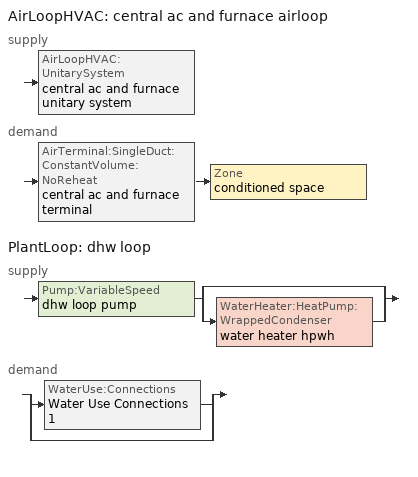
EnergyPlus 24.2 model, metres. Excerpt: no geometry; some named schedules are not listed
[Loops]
AirLoopHVAC 'central ac and furnace airloop'
 supply: AirLoopHVAC:UnitarySystem 'central ac and furnace unitary system'
 demand: AirTerminal:SingleDuct:ConstantVolume:NoReheat 'central ac and furnace terminal' > Zone 'conditioned space'
PlantLoop 'dhw loop'
 supply: Pump:VariableSpeed 'dhw loop pump' > split
  | bypass
  | WaterHeater:HeatPump:WrappedCondenser 'water heater hpwh'
 demand: split
  | WaterUse:Connections 'Water Use Connections 1'
  | bypass
[ZoneControl:Thermostat]
conditioned space Thermostat: Zone or ZoneList=conditioned space; Control Type Schedule=conditioned space Thermostat Schedule; Control 1=conditioned space temperature setpoint; Temperature Difference Between Cutout And Setpoint {deltaC}=0
[ThermostatSetpoint:DualSetpoint]
conditioned space temperature setpoint: Heating Setpoint Temperature Schedule=heating setpoint; Cooling Setpoint Temperature Schedule=cooling setpoint
[AirTerminal:SingleDuct:ConstantVolume:NoReheat]
central ac and furnace terminal: Availability Schedule=Always On Discrete; Maximum Air Flow Rate {m3/s}=0.649872
[Zone equipment]
conditioned space: central ac and furnace terminal
[AirLoopHVAC]
central ac and furnace airloop: Design Supply Air Flow Rate {m3/s}=0.649872; Design Return Air Flow Fraction of Supply Air Flow=1
[Sizing:System]
central ac and furnace airloop: Type of Load to Size On=Sensible; Design Outdoor Air Flow Rate {m3/s}=Autosize; Central Heating Maximum System Air Flow Ratio=0.3; Preheat Design Temperature {C}=7; Preheat Design Humidity Ratio {kgWater/kgDryAir}=0.008; Precool Design Temperature {C}=12.8; Precool Design Humidity Ratio {kgWater/kgDryAir}=0.008; Central Cooling Design Supply Air Temperature {C}=12.8; Central Heating Design Supply Air Temperature {C}=16.7; Type of Zone Sum to Use=NonCoincident; 100% Outdoor Air in Cooling=Yes; 100% Outdoor Air in Heating=Yes; Central Cooling Design Supply Air Humidity Ratio {kgWater/kgDryAir}=0.0085; Central Heating Design Supply Air Humidity Ratio {kgWater/kgDryAir}=0.008; Cooling Supply Air Flow Rate Method=DesignDay; Cooling Supply Air Flow Rate {m3/s}=0; Cooling Supply Air Flow Rate Per Floor Area {m3/s-m2}=0.00996765; Cooling Fraction of Autosized Cooling Supply Air Flow Rate=1; Cooling Supply Air Flow Rate Per Unit Cooling Capacity {m3/s-W}=3.94755e-05; Heating Supply Air Flow Rate Method=DesignDay; Heating Supply Air Flow Rate {m3/s}=0; Heating Supply Air Flow Rate Per Floor Area {m3/s-m2}=0.00996765; Heating Fraction of Autosized Heating Supply Air Flow Rate=1; Heating Fraction of Autosized Cooling Supply Air Flow Rate=1; Heating Supply Air Flow Rate Per Unit Heating Capacity {m3/s-W}=3.15882e-05; System Outdoor Air Method=ZoneSum; Zone Maximum Outdoor Air Fraction=1; Cooling Design Capacity Method=CoolingDesignCapacity; Cooling Design Capacity {W}=Autosize; Cooling Design Capacity Per Floor Area {W/m2}=234.7; Fraction of Autosized Cooling Design Capacity=1; Heating Design Capacity Method=HeatingDesignCapacity; Heating Design Capacity {W}=Autosize; Heating Design Capacity Per Floor Area {W/m2}=157; Fraction of Autosized Heating Design Capacity=1; Central Cooling Capacity Control Method=OnOff; Occupant Diversity=Autosize
[AvailabilityManager:Scheduled]
central ac and furnace airloop Availability Manager: Schedule=Always On Discrete
[AirLoopHVAC:UnitarySystem]
central ac and furnace unitary system: Control Type=Load; Controlling Zone or Thermostat Location=conditioned space; Dehumidification Control Type=None; Availability Schedule=Always On Discrete; Supply Fan=central ac and furnace supply fan; Fan Placement=BlowThrough; Supply Air Fan Operating Mode Schedule=central ac and furnace auto fan schedule; Heating Coil=central ac and furnace htg coil; DX Heating Coil Sizing Ratio=1; Cooling Coil=central ac and furnace clg coil; Use DOAS DX Cooling Coil=No; Minimum Supply Air Temperature {C}=2; Latent Load Control=SensibleOnlyLoadControl; Cooling Supply Air Flow Rate Method=SupplyAirFlowRate; Cooling Supply Air Flow Rate {m3/s}=0.649872; Heating Supply Air Flow Rate Method=SupplyAirFlowRate; Heating Supply Air Flow Rate {m3/s}=0.588047; No Load Supply Air Flow Rate Method=SupplyAirFlowRate; No Load Supply Air Flow Rate {m3/s}=0; No Load Supply Air Flow Rate Control Set To Low Speed=Yes; Maximum Supply Air Temperature {C}=48.8889; Maximum Outdoor Dry-Bulb Temperature for Supplemental Heater Operation {C}=21; Ancillary On-Cycle Electric Power {W}=0; Ancillary Off-Cycle Electric Power {W}=0
[Fan:SystemModel] Availability Schedule=Always On Discrete; Speed Control Method=Discrete; Electric Power Minimum Flow Rate Fraction=0.2; Design Pressure Rise {Pa}=500; Motor Efficiency=1; Motor In Air Stream Fraction=1; Design Electric Power Consumption {W}=Autosize; Design Power Sizing Method=PowerPerFlow; Electric Power Per Unit Flow Rate Per Unit Pressure {W/((m3/s)-Pa)}=1.66667; Fan Total Efficiency=0.7; Motor Loss Radiative Fraction=0
Name | Design Maximum Air Flow Rate {m3/s} | Electric Power Per Unit Flow Rate {W/(m3/s)} | Number of Speeds | Speed Flow Fraction 1 | Speed Electric Power Fraction 1 | Speed Flow Fraction 2 | Speed Electric Power Fraction 2
central ac and furnace supply fan | 0.649872 | 1059.44 | 2 | 0.90487 | 0.74089 | 1 | 1
water heater fan | 0.0854225 | 97.8923 | 1
[Coil:Heating:Fuel]
central ac and furnace htg coil: Availability Schedule=Always On Discrete; Fuel Type=NaturalGas; Burner Efficiency=0.8; Nominal Capacity {W}=20012.4; On Cycle Parasitic Electric Load {W}=0; Off Cycle Parasitic Fuel Load {W}=0
[Coil:Cooling:DX:SingleSpeed]
central ac and furnace clg coil: Availability Schedule=Always On Discrete; Gross Rated Total Cooling Capacity {W}=12449.9; Gross Rated Sensible Heat Ratio=0.730032; Gross Rated Cooling COP {W/W}=3.7702; Rated Air Flow Rate {m3/s}=0.64065; Rated Evaporator Fan Power Per Volume Flow Rate 2017 {W/(m3/s)}=773.3; Rated Evaporator Fan Power Per Volume Flow Rate 2023 {W/(m3/s)}=934.4; Total Cooling Capacity Function of Temperature Curve=Cool-CAP-fT1; Total Cooling Capacity Function of Flow Fraction Curve=Cool-CAP-fFF1; Energy Input Ratio Function of Temperature Curve=Cool-EIR-fT1; Energy Input Ratio Function of Flow Fraction Curve=Cool-EIR-fFF1; Part Load Fraction Correlation Curve=Cool-PLF-fPLR1; Minimum Outdoor Dry-Bulb Temperature for Compressor Operation {C}=-25; Nominal Time for Condensate Removal to Begin {s}=1000; Ratio of Initial Moisture Evaporation Rate and Steady State Latent Capacity=1.5; Maximum Cycling Rate {cycles/hr}=3; Latent Capacity Time Constant {s}=45; Condenser Type=AirCooled; Evaporative Condenser Effectiveness=0.9; Evaporative Condenser Air Flow Rate {m3/s}=Autosize; Evaporative Condenser Pump Rated Power Consumption {W}=Autosize; Crankcase Heater Capacity {W}=50; Maximum Outdoor Dry-Bulb Temperature for Crankcase Heater Operation {C}=10; Basin Heater Capacity {W/K}=0; Basin Heater Setpoint Temperature {C}=2
[PlantLoop]
dhw loop: Fluid Type=Water; Plant Equipment Operation Scheme=dhw loop Operation Schemes; Maximum Loop Temperature {C}=100; Minimum Loop Temperature {C}=0; Maximum Loop Flow Rate {m3/s}=0.01; Minimum Loop Flow Rate {m3/s}=0; Plant Loop Volume {m3}=0.003; Load Distribution Scheme=Optimal; Plant Loop Demand Calculation Scheme=SingleSetpoint; Common Pipe Simulation=None
[Sizing:Plant]
dhw loop: Loop Type=Heating; Design Loop Exit Temperature {C}=51.6667; Loop Design Temperature Difference {deltaC}=5.55556; Sizing Option=NonCoincident; Zone Timesteps in Averaging Window=1; Coincident Sizing Factor Mode=None
[Pump:VariableSpeed]
dhw loop pump: Design Maximum Flow Rate {m3/s}=0.01; Design Pump Head {Pa}=1; Design Power Consumption {W}=0; Motor Efficiency=0.85; Fraction of Motor Inefficiencies to Fluid Stream=0; Coefficient 1 of the Part Load Performance Curve=0; Coefficient 2 of the Part Load Performance Curve=1; Coefficient 3 of the Part Load Performance Curve=0; Coefficient 4 of the Part Load Performance Curve=0; Design Minimum Flow Rate {m3/s}=0; Pump Control Type=Intermittent; Skin Loss Radiative Fraction=0.5; Design Power Sizing Method=PowerPerFlowPerPressure; Design Electric Power per Unit Flow Rate {W/(m3/s)}=348701.1; Design Shaft Power per Unit Flow Rate per Unit Head {W/((m3/s)-Pa)}=1.28205; Design Minimum Flow Rate Fraction=0
[WaterHeater:Stratified]
water heater tank: Tank Volume {m3}=0.27255; Tank Height {m}=1.5975; Tank Shape=VerticalCylinder; Maximum Temperature Limit {C}=90; Heater Priority Control=MasterSlave; Heater 1 Setpoint Temperature Schedule=water heater TopElementSetpoint; Heater 1 Deadband Temperature Difference {deltaC}=18.5; Heater 1 Capacity {W}=4500.11; Heater 1 Height {m}=1.26469; Heater 2 Setpoint Temperature Schedule=water heater BottomElementSetpoint; Heater 2 Deadband Temperature Difference {deltaC}=3.89; Heater 2 Capacity {W}=4500.11; Heater 2 Height {m}=0.332813; Heater Fuel Type=Electricity; Heater Thermal Efficiency=1; Off Cycle Parasitic Fuel Consumption Rate {W}=3; Off Cycle Parasitic Fuel Type=Electricity; Off Cycle Parasitic Heat Fraction to Tank=0; Off Cycle Parasitic Height {m}=0; On Cycle Parasitic Fuel Consumption Rate {W}=3; On Cycle Parasitic Fuel Type=Electricity; On Cycle Parasitic Heat Fraction to Tank=0; On Cycle Parasitic Height {m}=0; Ambient Temperature Indicator=Schedule; Ambient Temperature Schedule=water heater Tamb act; Uniform Skin Loss Coefficient per Unit Area to Ambient Temperature {W/m2-K}=0.92499; Skin Loss Fraction to Zone=1; Off Cycle Flue Loss Coefficient to Ambient Temperature {W/K}=0; Off Cycle Flue Loss Fraction to Zone=1; Use Side Effectiveness=1; Use Side Inlet Height {m}=0; Use Side Outlet Height {m}=Autocalculate; Source Side Effectiveness=1; Source Side Inlet Height {m}=0; Source Side Outlet Height {m}=0; Inlet Mode=Fixed; Use Side Design Flow Rate {m3/s}=0.00453494; Source Side Design Flow Rate {m3/s}=0; Indirect Water Heating Recovery Time {hr}=1.5; Number of Nodes=6; Additional Destratification Conductivity {W/m-K}=0; Node 1 Additional Loss Coefficient {W/K}=0; Node 2 Additional Loss Coefficient {W/K}=0; Node 3 Additional Loss Coefficient {W/K}=0; Node 4 Additional Loss Coefficient {W/K}=0; Node 5 Additional Loss Coefficient {W/K}=0; Node 6 Additional Loss Coefficient {W/K}=0
[WaterHeater:Sizing]
water heater tank: Design Mode=PeakDraw; Time Storage Can Meet Peak Draw {hr}=0.538503; Time for Tank Recovery {hr}=0; Nominal Tank Volume for Autosizing Plant Connections {m3}=1
[WaterHeater:HeatPump:WrappedCondenser]
water heater hpwh: Compressor Setpoint Temperature Schedule=water heater setpoint; Dead Band Temperature Difference {deltaC}=3.89; Condenser Bottom Location {m}=0.0665625; Condenser Top Location {m}=0.865313; Evaporator Air Flow Rate {m3/s}=0.0854225; Inlet Air Configuration=Schedule; Inlet Air Temperature Schedule=water heater Tamb act; Inlet Air Humidity Schedule=water heater RHamb act; Tank=water heater tank; DX Coil=water heater coil; Minimum Inlet Air Temperature for Compressor Operation {C}=5.55556; Maximum Inlet Air Temperature for Compressor Operation {C}=48.8889; Compressor Location=Schedule; Compressor Ambient Temperature Schedule=water heater Tamb act; Fan=water heater fan; Fan Placement=DrawThrough; On Cycle Parasitic Electric Load {W}=0; Off Cycle Parasitic Electric Load {W}=0; Parasitic Heat Rejection Location=Outdoors; Inlet Air Mixer Schedule=Always On Discrete; Tank Element Control Logic=MutuallyExclusive; Control Sensor 1 Height In Stratified Tank {m}=1.26469; Control Sensor 1 Weight=0.75; Control Sensor 2 Height In Stratified Tank {m}=0.465938
[Coil:WaterHeating:AirToWaterHeatPump:Wrapped]
water heater coil: Rated Heating Capacity {W}=2149.38; Rated COP {W/W}=4.299056; Rated Sensible Heat Ratio=0.88; Rated Evaporator Inlet Air Dry-Bulb Temperature {C}=19.7222; Rated Evaporator Inlet Air Wet-Bulb Temperature {C}=13.561; Rated Condenser Water Temperature {C}=48.89; Rated Evaporator Air Flow Rate {m3/s}=0.0854225; Evaporator Fan Power Included in Rated COP=Yes; Crankcase Heater Capacity {W}=0; Maximum Ambient Temperature for Crankcase Heater Operation {C}=0; Evaporator Air Temperature Type for Curve Objects=WetBulbTemperature; Heating Capacity Function of Temperature Curve=HPWH-Cap-fT; Heating Capacity Function of Air Flow Fraction Curve=HPWH-Htg-Cap-FF; Heating COP Function of Temperature Curve=HPWH-COP-fT; Heating COP Function of Air Flow Fraction Curve=HPWH-Htg-COP-FF; Part Load Fraction Correlation Curve=HPWH-COP-fPLR
[SetpointManager:Scheduled]
Setpoint Manager Scheduled 1: Control Variable=Temperature; Schedule=dhw temp
[WaterUse:Connections]
Water Use Connections 1: Drain Water Heat Exchanger Type=None; Drain Water Heat Exchanger Destination=Plant; Water Use Equipment Name 1=dhw fixtures; Water Use Equipment Name 2=dhw distribution waste; Water Use Equipment Name 3=clothes washer; Water Use Equipment Name 4=dishwasher
[WaterUse:Equipment]
Name | Peak Flow Rate {m3/s} | Flow Rate Fraction Schedule | Target Temperature Schedule
dhw fixtures | 6.92808e-05 | hot_water_fixtures | mixed water temperature schedule
dhw distribution waste | 1.73593e-05 | hot_water_fixtures | mixed water temperature schedule
clothes washer | 2.55144e-06 | hot_water_clothes_washer
dishwasher | 7.02643e-06 | hot_water_dishwasher
[PlantEquipmentOperationSchemes]
dhw loop Operation Schemes: Control Scheme Object Type 1=PlantEquipmentOperation:HeatingLoad; Control Scheme Name 1=dhw loop Heating Operation Scheme; Control Scheme Schedule Name 1=Always On Discrete
[PlantEquipmentOperation:HeatingLoad]
dhw loop Heating Operation Scheme: Load Range Lower Limit 1 {W}=0; Load Range Upper Limit 1 {W}=1000000000; Range Equipment List Name 1=dhw loop Heating Equipment List
[PlantEquipmentList]
dhw loop Heating Equipment List: WaterHeater:HeatPump:WrappedCondenser, water heater hpwh
[ElectricLoadCenter:Storage:LiIonNMCBattery]
Vehicle1 li ion: Availability Schedule=Always On Discrete; Radiative Fraction=0; Lifetime Model=None; Number of Cells in Series=15; Number of Strings in Parallel=826; Initial Fractional State of Charge=0.950004; DC to DC Charging Efficiency=1; Battery Mass {kg}=1311.057; Battery Surface Area {m2}=7.95022; Battery Specific Heat Capacity {J/kg-K}=1500; Heat Transfer Coefficient Between Battery and Ambient {W/m2-K}=7.5; Fully Charged Cell Voltage {V}=3.342; Cell Voltage at End of Exponential Zone {V}=3.342; Cell Voltage at End of Nominal Zone {V}=3.342; Default Nominal Cell Voltage {V}=3.342; Fully Charged Cell Capacity {Ah}=3.2; Fraction of Cell Capacity Removed at the End of Exponential Zone=0.8075; Fraction of Cell Capacity Removed at the End of Nominal Zone=0.976875; Charge Rate at Which Voltage vs Capacity Curve Was Generated=1; Battery Cell Internal Electrical Resistance {ohms}=0.002
[ElectricLoadCenter:Storage:Converter]
Vehicle1 li ion converter: Availability Schedule=Always On Discrete; Power Conversion Efficiency Method=SimpleFixed; Simple Fixed Efficiency=1; Ancillary Power Consumed In Standby {W}=0; Radiative Fraction=0
[ElectricLoadCenter:Distribution]
Vehicle1 elec load center dist: Electrical Buss Type=AlternatingCurrentWithStorage; Electrical Storage Object=Vehicle1 li ion; Storage Operation Scheme=TrackChargeDischargeSchedules; Storage Converter Object=Vehicle1 li ion converter; Maximum Storage State of Charge Fraction=0.950004; Minimum Storage State of Charge Fraction=0.149989; Design Storage Control Charge Power {W}=5690; Storage Charge Power Fraction Schedule=electric_vehicle_charging; Design Storage Control Discharge Power {W}=18502.8; Storage Discharge Power Fraction Schedule=electric_vehicle_discharging
[EnergyManagementSystem:GlobalVariable]
central_ac_and_furnace_airloop_0_DuctImbalLkExhFanEquivCond
central_ac_and_furnace_airloop_0_DuctImbalLkExhFanEquivDZ
central_ac_and_furnace_airloop_0_DuctImbalLkSupFanEquivCond
central_ac_and_furnace_airloop_0_DuctImbalLkSupFanEquivDZ
central_ac_and_furnace_airloop_0_DZ_T
central_ac_and_furnace_airloop_0_DZ_W
central_ac_and_furnace_airloop_0_RetCondToDZ
central_ac_and_furnace_airloop_0_RetCondToRP
central_ac_and_furnace_airloop_0_RetLatLkToRP
central_ac_and_furnace_airloop_0_RetSensLkToRP
central_ac_and_furnace_airloop_0_SupCondToDZ
central_ac_and_furnace_airloop_0_SupCondToLv
central_ac_and_furnace_airloop_0_SupLatLkToCond
central_ac_and_furnace_airloop_0_SupLatLkToDZ
central_ac_and_furnace_airloop_0_SupSensLkToCond
central_ac_and_furnace_airloop_0_SupSensLkToDZ
central_ac_and_furnace_airloop_0_ZoneMixCondToDZ
central_ac_and_furnace_airloop_0_ZoneMixDZToCond
central_ac_and_furnace_airloop_AH_MFR
central_ac_and_furnace_airloop_AH_Tout
central_ac_and_furnace_airloop_AH_VFR
central_ac_and_furnace_airloop_AH_Wout
central_ac_and_furnace_airloop_Fan_RTF
central_ac_and_furnace_airloop_RA_T
central_ac_and_furnace_airloop_Ra_W
infil_program_Qfan
infil_program_Qinf
natural_vent_program_Qnv
natural_vent_program_Qwhf
[EnergyManagementSystem:InternalVariable]
central_ac_and_furnace_airloop_max_sup_fan_mfr: Internal Data Index Key=central ac and furnace supply fan; Internal Data Type=Fan Maximum Mass Flow Rate
[EnergyManagementSystem:Sensor]
Name | Output:Variable or Output:Meter Index Key | Output:Variable or Output:Meter
airflow_gain | infil flow | Infiltration Sensible Heat Gain Energy
airflow_gain_1 | natural vent flow | Infiltration Sensible Heat Gain Energy
airflow_gain_2 | whole house fan flow | Infiltration Sensible Heat Gain Energy
airflow_loss | infil flow | Infiltration Sensible Heat Loss Energy
airflow_loss_1 | natural vent flow | Infiltration Sensible Heat Loss Energy
airflow_loss_2 | whole house fan flow | Infiltration Sensible Heat Loss Energy
central_ac_and_furnace_airloop_AH_MFR_s | Node 5 | System Node Mass Flow Rate
central_ac_and_furnace_airloop_AH_Tout_s | Node 5 | System Node Temperature
central_ac_and_furnace_airloop_AH_VFR_s | Node 5 | System Node Current Density Volume Flow Rate
central_ac_and_furnace_airloop_AH_Wout_s | Node 5 | System Node Humidity Ratio
central_ac_and_furnace_airloop_Fan_RTF_s | central ac and furnace supply fan | Fan Runtime Fraction Speed 1
central_ac_and_furnace_airloop_Fan_RTF_s_1 | central ac and furnace supply fan | Fan Runtime Fraction Speed 2
central_ac_and_furnace_airloop_RA_T_s | Node 8 | System Node Temperature
central_ac_and_furnace_airloop_Ra_W_s | Node 8 | System Node Humidity Ratio
central_ac_and_furnace_clg_coil_s | central ac and furnace clg coil | Cooling Coil Total Cooling Energy
central_ac_and_furnace_htg_coil_s | central ac and furnace htg coil | Heating Coil Heating Energy
central_ac_and_furnace_supply_fan_s; central_ac_and_furnace_supply_fan_s_1 | central ac and furnace supply fan | Fan Electricity Energy
charge_sch_sensor | electric_vehicle_charging | Schedule Value
clg_load_cond |  | Cooling:EnergyTransfer:Zone:CONDITIONED SPACE
clg_load_duct |  | Cooling:EnergyTransfer:Zone:CENTRAL AC AND FURNACE AIRLOOP RET AIR ZONE
clg_sp_s; clg_sp_s_1 | cooling setpoint | Schedule Value
clothes_dryer_exhaust_0_sch_s | clothes_dryer | Schedule Value
conditioned_space_clg_unmet_s | conditioned space | Zone Cooling Setpoint Not Met Time
conditioned_space_htg_unmet_s | conditioned space | Zone Heating Setpoint Not Met Time
cool_season | cooling season schedule | Schedule Value
discharge_sch_sensor | electric_vehicle_discharging | Schedule Value
ducts_conv | central ac and furnace airloop_0 RetCondToRP | Other Equipment Convective Heating Energy
ducts_conv_1 | central ac and furnace airloop_0 RetLatLkToRP | Other Equipment Convective Heating Energy
ducts_conv_2 | central ac and furnace airloop_0 RetSensLkToRP | Other Equipment Convective Heating Energy
ducts_conv_3 | central ac and furnace airloop_0 SupCondToLv | Other Equipment Convective Heating Energy
ducts_conv_4 | central ac and furnace airloop_0 SupLatLkToCond | Other Equipment Convective Heating Energy
ducts_conv_5 | central ac and furnace airloop_0 SupSensLkToCond | Other Equipment Convective Heating Energy
ducts_rad | central ac and furnace airloop_0 RetCondToRP | Other Equipment Radiant Heating Energy
ducts_rad_1 | central ac and furnace airloop_0 RetLatLkToRP | Other Equipment Radiant Heating Energy
ducts_rad_2 | central ac and furnace airloop_0 RetSensLkToRP | Other Equipment Radiant Heating Energy
ducts_rad_3 | central ac and furnace airloop_0 SupCondToLv | Other Equipment Radiant Heating Energy
ducts_rad_4 | central ac and furnace airloop_0 SupLatLkToCond | Other Equipment Radiant Heating Energy
ducts_rad_5 | central ac and furnace airloop_0 SupSensLkToCond | Other Equipment Radiant Heating Energy
duct_mix_gain; duct_mix_gain_1 | conditioned space | Zone Mixing Sensible Heat Gain Energy
duct_mix_loss; duct_mix_loss_1 | conditioned space | Zone Mixing Sensible Heat Loss Energy
fridge_tin_s; tin_s; tin_s_1 | conditioned space | Zone Mean Air Temperature
htg_load_cond |  | Heating:EnergyTransfer:Zone:CONDITIONED SPACE
htg_load_duct |  | Heating:EnergyTransfer:Zone:CENTRAL AC AND FURNACE AIRLOOP RET AIR ZONE
htg_sp_s; htg_sp_s_1 | heating setpoint | Schedule Value
ig_ee_conv | ceiling fan | Electric Equipment Convective Heating Energy
ig_ee_conv_1 | clothes dryer | Electric Equipment Convective Heating Energy
ig_ee_conv_10 | misc pool pump | Electric Equipment Convective Heating Energy
ig_ee_conv_11 | misc tv | Electric Equipment Convective Heating Energy
ig_ee_conv_12 | whole house fan | Electric Equipment Convective Heating Energy
ig_ee_conv_2 | clothes washer | Electric Equipment Convective Heating Energy
ig_ee_conv_3 | cooking range | Electric Equipment Convective Heating Energy
ig_ee_conv_4 | dishwasher | Electric Equipment Convective Heating Energy
ig_ee_conv_5 | fridge | Electric Equipment Convective Heating Energy
ig_ee_conv_6 | misc permanent spa heater | Electric Equipment Convective Heating Energy
ig_ee_conv_7 | misc permanent spa pump | Electric Equipment Convective Heating Energy
ig_ee_conv_8 | misc plug loads | Electric Equipment Convective Heating Energy
ig_ee_conv_9 | misc pool heater | Electric Equipment Convective Heating Energy
ig_ee_rad | ceiling fan | Electric Equipment Radiant Heating Energy
ig_ee_rad_1 | clothes dryer | Electric Equipment Radiant Heating Energy
ig_ee_rad_10 | misc pool pump | Electric Equipment Radiant Heating Energy
ig_ee_rad_11 | misc tv | Electric Equipment Radiant Heating Energy
ig_ee_rad_12 | whole house fan | Electric Equipment Radiant Heating Energy
ig_ee_rad_2 | clothes washer | Electric Equipment Radiant Heating Energy
ig_ee_rad_3 | cooking range | Electric Equipment Radiant Heating Energy
ig_ee_rad_4 | dishwasher | Electric Equipment Radiant Heating Energy
ig_ee_rad_5 | fridge | Electric Equipment Radiant Heating Energy
ig_ee_rad_6 | misc permanent spa heater | Electric Equipment Radiant Heating Energy
ig_ee_rad_7 | misc permanent spa pump | Electric Equipment Radiant Heating Energy
ig_ee_rad_8 | misc plug loads | Electric Equipment Radiant Heating Energy
ig_ee_rad_9 | misc pool heater | Electric Equipment Radiant Heating Energy
ig_lgt_conv | interior lighting | Lights Convective Heating Energy
ig_lgt_rad | interior lighting | Lights Radiant Heating Energy
ig_lgt_vis | interior lighting | Lights Visible Radiation Heating Energy
ig_oe_conv | clothes dryer 1 | Other Equipment Convective Heating Energy
ig_oe_conv_1 | cooking range 1 | Other Equipment Convective Heating Energy
ig_oe_conv_2 | general water use latent | Other Equipment Convective Heating Energy
ig_oe_conv_3 | general water use sensible | Other Equipment Convective Heating Energy
ig_oe_rad | clothes dryer 1 | Other Equipment Radiant Heating Energy
ig_oe_rad_1 | cooking range 1 | Other Equipment Radiant Heating Energy
ig_oe_rad_2 | general water use latent | Other Equipment Radiant Heating Energy
ig_oe_rad_3 | general water use sensible | Other Equipment Radiant Heating Energy
ig_ppl_conv | occupants | People Convective Heating Energy
ig_ppl_rad | occupants | People Radiant Heating Energy
im_conv | furniture mass conditioned space 1 | Surface Inside Face Convection Heat Gain Energy
im_conv_1 | partition wall mass | Surface Inside Face Convection Heat Gain Energy
im_ig | furniture mass conditioned space 1 | Surface Inside Face Internal Gains Radiation Heat Gain Energy
im_ig_1 | partition wall mass | Surface Inside Face Internal Gains Radiation Heat Gain Energy
im_lgt | furniture mass conditioned space 1 | Surface Inside Face Lights Radiation Heat Gain Energy
im_lgt_1 | partition wall mass | Surface Inside Face Lights Radiation Heat Gain Energy
im_sol | furniture mass conditioned space 1 | Surface Inside Face Solar Radiation Heat Gain Energy
im_sol_1 | partition wall mass | Surface Inside Face Solar Radiation Heat Gain Energy
im_surf | furniture mass conditioned space 1 | Surface Inside Face Net Surface Thermal Radiation Heat Gain Energy
im_surf_1 | partition wall mass | Surface Inside Face Net Surface Thermal Radiation Heat Gain Energy
mech_vent_bath_fan_0_sch_s | mech vent bath fan 0 schedule | Schedule Value
mech_vent_range_fan_0_sch_s | mech vent range fan 0 schedule | Schedule Value
mv_conv | mech vent bath fan 0 | Electric Equipment Convective Heating Energy
mv_conv_1 | mech vent house fan | Electric Equipment Convective Heating Energy
mv_conv_2 | mech vent house fan cfis | Electric Equipment Convective Heating Energy
mv_conv_3 | mech vent range fan 0 | Electric Equipment Convective Heating Energy
mv_conv_4 | mech vent house fan latent load | Other Equipment Convective Heating Energy
mv_conv_5 | mech vent house fan sensible load | Other Equipment Convective Heating Energy
mv_rad | mech vent bath fan 0 | Electric Equipment Radiant Heating Energy
mv_rad_1 | mech vent house fan | Electric Equipment Radiant Heating Energy
mv_rad_2 | mech vent house fan cfis | Electric Equipment Radiant Heating Energy
mv_rad_3 | mech vent range fan 0 | Electric Equipment Radiant Heating Energy
mv_rad_4 | mech vent house fan latent load | Other Equipment Radiant Heating Energy
mv_rad_5 | mech vent house fan sensible load | Other Equipment Radiant Heating Energy
natural_vent_s | natural vent schedule | Schedule Value
out_pb_s |  | Site Outdoor Air Barometric Pressure
out_wt_s |  | Site Outdoor Air Humidity Ratio
site_temp | Environment | Site Outdoor Air Drybulb Temperature
site_vw_s |  | Site Wind Speed
soc_sensor | Vehicle1 li ion | Electric Storage Charge Fraction
ss_back_out | Window1 | Surface Window Shortwave from Zone Back Out Window Heat Transfer Rate
ss_back_out_1 | Window10 | Surface Window Shortwave from Zone Back Out Window Heat Transfer Rate
ss_back_out_2 | Window2 | Surface Window Shortwave from Zone Back Out Window Heat Transfer Rate
ss_back_out_3 | Window3 | Surface Window Shortwave from Zone Back Out Window Heat Transfer Rate
ss_back_out_4 | Window4 | Surface Window Shortwave from Zone Back Out Window Heat Transfer Rate
ss_back_out_5 | Window5 | Surface Window Shortwave from Zone Back Out Window Heat Transfer Rate
ss_back_out_6 | Window6 | Surface Window Shortwave from Zone Back Out Window Heat Transfer Rate
ss_back_out_7 | Window7 | Surface Window Shortwave from Zone Back Out Window Heat Transfer Rate
ss_back_out_8 | Window8 | Surface Window Shortwave from Zone Back Out Window Heat Transfer Rate
ss_back_out_9 | Window9 | Surface Window Shortwave from Zone Back Out Window Heat Transfer Rate
ss_conv | Door1 | Surface Inside Face Convection Heat Gain Energy
ss_conv_1 | Window1 | Surface Inside Face Convection Heat Gain Energy
ss_conv_10 | Window9 | Surface Inside Face Convection Heat Gain Energy
ss_conv_2 | Window10 | Surface Inside Face Convection Heat Gain Energy
ss_conv_3 | Window2 | Surface Inside Face Convection Heat Gain Energy
ss_conv_4 | Window3 | Surface Inside Face Convection Heat Gain Energy
ss_conv_5 | Window4 | Surface Inside Face Convection Heat Gain Energy
ss_conv_6 | Window5 | Surface Inside Face Convection Heat Gain Energy
ss_conv_7 | Window6 | Surface Inside Face Convection Heat Gain Energy
ss_conv_8 | Window7 | Surface Inside Face Convection Heat Gain Energy
ss_conv_9 | Window8 | Surface Inside Face Convection Heat Gain Energy
ss_ig | Door1 | Surface Inside Face Internal Gains Radiation Heat Gain Energy
ss_ig_1 | Window1 | Surface Inside Face Internal Gains Radiation Heat Gain Energy
ss_ig_10 | Window9 | Surface Inside Face Internal Gains Radiation Heat Gain Energy
ss_ig_2 | Window10 | Surface Inside Face Internal Gains Radiation Heat Gain Energy
ss_ig_3 | Window2 | Surface Inside Face Internal Gains Radiation Heat Gain Energy
ss_ig_4 | Window3 | Surface Inside Face Internal Gains Radiation Heat Gain Energy
ss_ig_5 | Window4 | Surface Inside Face Internal Gains Radiation Heat Gain Energy
ss_ig_6 | Window5 | Surface Inside Face Internal Gains Radiation Heat Gain Energy
ss_ig_7 | Window6 | Surface Inside Face Internal Gains Radiation Heat Gain Energy
ss_ig_8 | Window7 | Surface Inside Face Internal Gains Radiation Heat Gain Energy
ss_ig_9 | Window8 | Surface Inside Face Internal Gains Radiation Heat Gain Energy
ss_lgt | Door1 | Surface Inside Face Lights Radiation Heat Gain Energy
ss_sol | Door1 | Surface Inside Face Solar Radiation Heat Gain Energy
ss_surf | Door1 | Surface Inside Face Net Surface Thermal Radiation Heat Gain Energy
ss_surf_1 | Window1 | Surface Inside Face Net Surface Thermal Radiation Heat Gain Energy
ss_surf_10 | Window9 | Surface Inside Face Net Surface Thermal Radiation Heat Gain Energy
ss_surf_2 | Window10 | Surface Inside Face Net Surface Thermal Radiation Heat Gain Energy
ss_surf_3 | Window2 | Surface Inside Face Net Surface Thermal Radiation Heat Gain Energy
ss_surf_4 | Window3 | Surface Inside Face Net Surface Thermal Radiation Heat Gain Energy
ss_surf_5 | Window4 | Surface Inside Face Net Surface Thermal Radiation Heat Gain Energy
ss_surf_6 | Window5 | Surface Inside Face Net Surface Thermal Radiation Heat Gain Energy
ss_surf_7 | Window6 | Surface Inside Face Net Surface Thermal Radiation Heat Gain Energy
ss_surf_8 | Window7 | Surface Inside Face Net Surface Thermal Radiation Heat Gain Energy
ss_surf_9 | Window8 | Surface Inside Face Net Surface Thermal Radiation Heat Gain Energy
ss_trans_in | Window1 | Surface Window Transmitted Solar Radiation Rate
ss_trans_in_1 | Window10 | Surface Window Transmitted Solar Radiation Rate
ss_trans_in_2 | Window2 | Surface Window Transmitted Solar Radiation Rate
ss_trans_in_3 | Window3 | Surface Window Transmitted Solar Radiation Rate
ss_trans_in_4 | Window4 | Surface Window Transmitted Solar Radiation Rate
ss_trans_in_5 | Window5 | Surface Window Transmitted Solar Radiation Rate
ss_trans_in_6 | Window6 | Surface Window Transmitted Solar Radiation Rate
ss_trans_in_7 | Window7 | Surface Window Transmitted Solar Radiation Rate
ss_trans_in_8 | Window8 | Surface Window Transmitted Solar Radiation Rate
ss_trans_in_9 | Window9 | Surface Window Transmitted Solar Radiation Rate
ss_trans_out | Window1 | Surface Inside Face Initial Transmitted Diffuse Transmitted Out Window Solar Radiation Rate
ss_trans_out_1 | Window10 | Surface Inside Face Initial Transmitted Diffuse Transmitted Out Window Solar Radiation Rate
ss_trans_out_2 | Window2 | Surface Inside Face Initial Transmitted Diffuse Transmitted Out Window Solar Radiation Rate
ss_trans_out_3 | Window3 | Surface Inside Face Initial Transmitted Diffuse Transmitted Out Window Solar Radiation Rate
ss_trans_out_4 | Window4 | Surface Inside Face Initial Transmitted Diffuse Transmitted Out Window Solar Radiation Rate
ss_trans_out_5 | Window5 | Surface Inside Face Initial Transmitted Diffuse Transmitted Out Window Solar Radiation Rate
ss_trans_out_6 | Window6 | Surface Inside Face Initial Transmitted Diffuse Transmitted Out Window Solar Radiation Rate
ss_trans_out_7 | Window7 | Surface Inside Face Initial Transmitted Diffuse Transmitted Out Window Solar Radiation Rate
ss_trans_out_8 | Window8 | Surface Inside Face Initial Transmitted Diffuse Transmitted Out Window Solar Radiation Rate
ss_trans_out_9 | Window9 | Surface Inside Face Initial Transmitted Diffuse Transmitted Out Window Solar Radiation Rate
s_conv | Floor1 | Surface Inside Face Convection Heat Gain Energy
s_conv_1 | inferred conditioned ceiling | Surface Inside Face Convection Heat Gain Energy
s_conv_10 | Wall8 | Surface Inside Face Convection Heat Gain Energy
s_conv_2 | inferred conditioned floor | Surface Inside Face Convection Heat Gain Energy
s_conv_3 | Roof1 | Surface Inside Face Convection Heat Gain Energy
s_conv_4 | Slab2 | Surface Inside Face Convection Heat Gain Energy
s_conv_5 | Wall3 | Surface Inside Face Convection Heat Gain Energy
s_conv_6 | Wall4 | Surface Inside Face Convection Heat Gain Energy
s_conv_7 | Wall5 | Surface Inside Face Convection Heat Gain Energy
s_conv_8 | Wall6 | Surface Inside Face Convection Heat Gain Energy
s_conv_9 | Wall7 | Surface Inside Face Convection Heat Gain Energy
s_ig | Floor1 | Surface Inside Face Internal Gains Radiation Heat Gain Energy
s_ig_1 | inferred conditioned ceiling | Surface Inside Face Internal Gains Radiation Heat Gain Energy
s_ig_10 | Wall8 | Surface Inside Face Internal Gains Radiation Heat Gain Energy
s_ig_2 | inferred conditioned floor | Surface Inside Face Internal Gains Radiation Heat Gain Energy
s_ig_3 | Roof1 | Surface Inside Face Internal Gains Radiation Heat Gain Energy
s_ig_4 | Slab2 | Surface Inside Face Internal Gains Radiation Heat Gain Energy
s_ig_5 | Wall3 | Surface Inside Face Internal Gains Radiation Heat Gain Energy
s_ig_6 | Wall4 | Surface Inside Face Internal Gains Radiation Heat Gain Energy
s_ig_7 | Wall5 | Surface Inside Face Internal Gains Radiation Heat Gain Energy
s_ig_8 | Wall6 | Surface Inside Face Internal Gains Radiation Heat Gain Energy
s_ig_9 | Wall7 | Surface Inside Face Internal Gains Radiation Heat Gain Energy
s_lgt | Floor1 | Surface Inside Face Lights Radiation Heat Gain Energy
s_lgt_1 | inferred conditioned ceiling | Surface Inside Face Lights Radiation Heat Gain Energy
s_lgt_10 | Wall8 | Surface Inside Face Lights Radiation Heat Gain Energy
s_lgt_2 | inferred conditioned floor | Surface Inside Face Lights Radiation Heat Gain Energy
s_lgt_3 | Roof1 | Surface Inside Face Lights Radiation Heat Gain Energy
s_lgt_4 | Slab2 | Surface Inside Face Lights Radiation Heat Gain Energy
s_lgt_5 | Wall3 | Surface Inside Face Lights Radiation Heat Gain Energy
s_lgt_6 | Wall4 | Surface Inside Face Lights Radiation Heat Gain Energy
s_lgt_7 | Wall5 | Surface Inside Face Lights Radiation Heat Gain Energy
s_lgt_8 | Wall6 | Surface Inside Face Lights Radiation Heat Gain Energy
s_lgt_9 | Wall7 | Surface Inside Face Lights Radiation Heat Gain Energy
s_sol | Floor1 | Surface Inside Face Solar Radiation Heat Gain Energy
s_sol_1 | inferred conditioned ceiling | Surface Inside Face Solar Radiation Heat Gain Energy
s_sol_10 | Wall8 | Surface Inside Face Solar Radiation Heat Gain Energy
s_sol_2 | inferred conditioned floor | Surface Inside Face Solar Radiation Heat Gain Energy
s_sol_3 | Roof1 | Surface Inside Face Solar Radiation Heat Gain Energy
s_sol_4 | Slab2 | Surface Inside Face Solar Radiation Heat Gain Energy
s_sol_5 | Wall3 | Surface Inside Face Solar Radiation Heat Gain Energy
s_sol_6 | Wall4 | Surface Inside Face Solar Radiation Heat Gain Energy
s_sol_7 | Wall5 | Surface Inside Face Solar Radiation Heat Gain Energy
s_sol_8 | Wall6 | Surface Inside Face Solar Radiation Heat Gain Energy
s_sol_9 | Wall7 | Surface Inside Face Solar Radiation Heat Gain Energy
s_surf | Floor1 | Surface Inside Face Net Surface Thermal Radiation Heat Gain Energy
s_surf_1 | inferred conditioned ceiling | Surface Inside Face Net Surface Thermal Radiation Heat Gain Energy
s_surf_10 | Wall8 | Surface Inside Face Net Surface Thermal Radiation Heat Gain Energy
s_surf_2 | inferred conditioned floor | Surface Inside Face Net Surface Thermal Radiation Heat Gain Energy
s_surf_3 | Roof1 | Surface Inside Face Net Surface Thermal Radiation Heat Gain Energy
s_surf_4 | Slab2 | Surface Inside Face Net Surface Thermal Radiation Heat Gain Energy
s_surf_5 | Wall3 | Surface Inside Face Net Surface Thermal Radiation Heat Gain Energy
s_surf_6 | Wall4 | Surface Inside Face Net Surface Thermal Radiation Heat Gain Energy
s_surf_7 | Wall5 | Surface Inside Face Net Surface Thermal Radiation Heat Gain Energy
s_surf_8 | Wall6 | Surface Inside Face Net Surface Thermal Radiation Heat Gain Energy
s_surf_9 | Wall7 | Surface Inside Face Net Surface Thermal Radiation Heat Gain Energy
tout_s | conditioned space | Zone Outdoor Air Drybulb Temperature
water_heater_coil_energy | water heater coil | Cooling Coil Water Heating Electricity Rate
water_heater_fan_energy; water_heater_fan_pwr | water heater fan | Fan Electricity Rate
water_heater_lat_cool | water heater coil | Cooling Coil Latent Cooling Rate
water_heater_sens_cool | water heater coil | Cooling Coil Sensible Cooling Rate
water_heater_tank_energy | water heater tank | Water Heater Electricity Rate
water_heater_tank_off_cycle_parasitic | water heater tank | Water Heater Off Cycle Parasitic Electricity Rate
water_heater_tank_on_cycle_parasitic | water heater tank | Water Heater On Cycle Parasitic Electricity Rate
water_heater_tl | water heater tank | Water Heater Heat Loss Rate
water_heater_T_set | water heater setpoint | Schedule Value
win_s | conditioned space | Zone Air Humidity Ratio
[EnergyManagementSystem:Actuator]
Name | Actuated Component Unique | Actuated Component Type | Actuated Component Control Type
battery_charge_power_act | Vehicle1 elec load center dist | Electrical Storage | Power Charge Rate
battery_discharge_power_act | Vehicle1 elec load center dist | Electrical Storage | Power Draw Rate
central_ac_and_furnace_airloop_0_RetCondToDZ_act | central ac and furnace airloop_0 RetCondToDZ | OtherEquipment | Power Level
central_ac_and_furnace_airloop_0_RetCondToRP_act | central ac and furnace airloop_0 RetCondToRP | OtherEquipment | Power Level
central_ac_and_furnace_airloop_0_RetLatLkToRP_act | central ac and furnace airloop_0 RetLatLkToRP | OtherEquipment | Power Level
central_ac_and_furnace_airloop_0_RetSensLkToRP_act | central ac and furnace airloop_0 RetSensLkToRP | OtherEquipment | Power Level
central_ac_and_furnace_airloop_0_SupCondToDZ_act | central ac and furnace airloop_0 SupCondToDZ | OtherEquipment | Power Level
central_ac_and_furnace_airloop_0_SupCondToLv_act | central ac and furnace airloop_0 SupCondToLv | OtherEquipment | Power Level
central_ac_and_furnace_airloop_0_SupLatLkToCond_act | central ac and furnace airloop_0 SupLatLkToCond | OtherEquipment | Power Level
central_ac_and_furnace_airloop_0_SupLatLkToDZ_act | central ac and furnace airloop_0 SupLatLkToDZ | OtherEquipment | Power Level
central_ac_and_furnace_airloop_0_SupSensLkToCond_act | central ac and furnace airloop_0 SupSensLkToCond | OtherEquipment | Power Level
central_ac_and_furnace_airloop_0_SupSensLkToDZ_act | central ac and furnace airloop_0 SupSensLkToDZ | OtherEquipment | Power Level
central_ac_and_furnace_airloop_0_ZoneMixCondToDZ_mix_act | central ac and furnace airloop_0 ZoneMixCondToDZ mix | ZoneMixing | Air Exchange Flow Rate
central_ac_and_furnace_airloop_0_ZoneMixDZToCond_mix_act | central ac and furnace airloop_0 ZoneMixDZToCond mix | ZoneMixing | Air Exchange Flow Rate
fridge_schedule_act | fridge schedule | Schedule:Constant | Schedule Value
garage_1_duct_leakage_imbalance_infil_flow_act | garage 1 duct leakage imbalance infil flow | Zone Infiltration | Air Exchange Flow Rate
infil_flow_act | infil flow | Zone Infiltration | Air Exchange Flow Rate
mech_vent_house_fan_cfis_act | mech vent house fan cfis | ElectricEquipment | Electricity Rate
mech_vent_house_fan_latent_load_act | mech vent house fan latent load | OtherEquipment | Power Level
mech_vent_house_fan_sensible_load_act | mech vent house fan sensible load | OtherEquipment | Power Level
natural_vent_flow_act | natural vent flow | Zone Infiltration | Air Exchange Flow Rate
water_heater_HPWHSchedOverride | water heater setpoint | Schedule:Constant | Schedule Value
water_heater_hpwh_ec_adj_act | water heater energy adjustment1 | OtherEquipment | Power Level
water_heater_lat_act | water heater lat | OtherEquipment | Power Level
water_heater_LESchedOverride | water heater BottomElementSetpoint | Schedule:Constant | Schedule Value
water_heater_RHamb_act | water heater RHamb act | Schedule:Constant | Schedule Value
water_heater_sens_act | water heater sens | OtherEquipment | Power Level
water_heater_Tamb_act | water heater Tamb act | Schedule:Constant | Schedule Value
water_heater_UESchedOverride | water heater TopElementSetpoint | Schedule:Constant | Schedule Value
whole_house_fan_act | whole house fan | ElectricEquipment | Electricity Rate
whole_house_fan_flow_act | whole house fan flow | Zone Infiltration | Air Exchange Flow Rate
[EnergyManagementSystem:Program]
central_ac_and_furnace_airloop_0_duct_program: Set central_ac_and_furnace_airloop_AH_MFR = central_ac_and_furnace_airloop_AH_MFR_s; Set central_ac_and_furnace_airloop_Fan_RTF = 0; Set central_ac_and_furnace_airloop_Fan_RTF = central_ac_and_furnace_airloop_Fan_RTF + central_ac_and_furnace_airloop_Fan_RTF_s; Set central_ac_and_furnace_airloop_Fan_RTF = central_ac_and_furnace_airloop_Fan_RTF + central_ac_and_furnace_airloop_Fan_RTF_s_1; Set central_ac_and_furnace_airloop_AH_VFR = central_ac_and_furnace_airloop_AH_VFR_s; Set central_ac_and_furnace_airloop_AH_Tout = central_ac_and_furnace_airloop_AH_Tout_s; Set central_ac_and_furnace_airloop_AH_Wout = central_ac_and_furnace_airloop_AH_Wout_s; Set central_ac_and_furnace_airloop_RA_T = central_ac_and_furnace_airloop_RA_T_s; Set central_ac_and_furnace_airloop_Ra_W = central_ac_and_furnace_airloop_Ra_W_s; Set central_ac_and_furnace_airloop_0_DZ_T = central_ac_and_furnace_airloop_0_DZ_T_s; Set central_ac_and_furnace_airloop_0_DZ_W = central_ac_and_furnace_airloop_0_DZ_W_s; Run central_ac_and_furnace_airloop_0_duct_subroutine; Set central_ac_and_furnace_airloop_0_SupSensLkToCond_act = central_ac_and_furnace_airloop_0_SupSensLkToCond; Set central_ac_and_furnace_airloop_0_SupLatLkToCond_act = central_ac_and_furnace_airloop_0_SupLatLkToCond; Set central_ac_and_furnace_airloop_0_SupCondToLv_act = central_ac_and_furnace_airloop_0_SupCondToLv; Set central_ac_and_furnace_airloop_0_RetSensLkToRP_act = central_ac_and_furnace_airloop_0_RetSensLkToRP; Set central_ac_and_furnace_airloop_0_RetLatLkToRP_act = central_ac_and_furnace_airloop_0_RetLatLkToRP; Set central_ac_and_furnace_airloop_0_RetCondToRP_act = central_ac_and_furnace_airloop_0_RetCondToRP; Set central_ac_and_furnace_airloop_0_RetCondToDZ_act = central_ac_and_furnace_airloop_0_RetCondToDZ; Set central_ac_and_furnace_airloop_0_SupCondToDZ_act = central_ac_and_furnace_airloop_0_SupCondToDZ; Set central_ac_and_furnace_airloop_0_SupSensLkToDZ_act = central_ac_and_furnace_airloop_0_SupSensLkToDZ; Set central_ac_and_furnace_airloop_0_SupLatLkToDZ_act = central_ac_and_furnace_airloop_0_SupLatLkToDZ; Set central_ac_and_furnace_airloop_0_ZoneMixDZToCond_mix_act = central_ac_and_furnace_airloop_0_ZoneMixDZToCond; Set central_ac_and_furnace_airloop_0_ZoneMixCondToDZ_mix_act = central_ac_and_furnace_airloop_0_ZoneMixCondToDZ
central_ac_and_furnace_supply_fan_disaggregate_program: Set central_ac_and_furnace_supply_fan_clg = 0; If central_ac_and_furnace_clg_coil_s > 0; Set central_ac_and_furnace_supply_fan_clg = central_ac_and_furnace_supply_fan_s; EndIf
central_ac_and_furnace_supply_fan_disaggregate_program_1: Set central_ac_and_furnace_supply_fan_primary_htg = 0; If central_ac_and_furnace_htg_coil_s > 0; Set central_ac_and_furnace_supply_fan_primary_htg = central_ac_and_furnace_supply_fan_s_1; EndIf
component_loads_program: Set loads_htg_walls = 0; Set loads_htg_rim_joists = 0; Set loads_htg_foundation_walls = 0; Set loads_htg_floors = 0; Set loads_htg_slabs = 0; Set loads_htg_ceilings = 0; Set loads_htg_roofs = 0; Set loads_htg_windows_conduction = 0; Set loads_htg_windows_solar = 0; Set loads_htg_doors = 0; Set loads_htg_skylights_conduction = 0; Set loads_htg_skylights_solar = 0; Set loads_htg_internal_mass = 0; Set loads_htg_intgains = 0; Set loads_htg_lighting = 0; Set loads_htg_infil = 0; Set loads_htg_mechvent = 0; Set loads_htg_natvent = 0; Set loads_htg_whf = 0; Set loads_htg_ducts = 0; Set loads_clg_walls = 0; Set loads_clg_rim_joists = 0; Set loads_clg_foundation_walls = 0; Set loads_clg_floors = 0; Set loads_clg_slabs = 0; Set loads_clg_ceilings = 0; Set loads_clg_roofs = 0; Set loads_clg_windows_conduction = 0; Set loads_clg_windows_solar = 0; Set loads_clg_doors = 0; Set loads_clg_skylights_conduction = 0; Set loads_clg_skylights_solar = 0; Set loads_clg_internal_mass = 0; Set loads_clg_intgains = 0; Set loads_clg_lighting = 0; Set loads_clg_infil = 0; Set loads_clg_mechvent = 0; Set loads_clg_natvent = 0; Set loads_clg_whf = 0; Set loads_clg_ducts = 0; Set hr_walls = 0; Set hr_walls = hr_walls + s_conv_5 + s_ig_5 + s_sol_5 + s_lgt_5 + s_surf_5; Set hr_walls = hr_walls + s_conv_6 + s_ig_6 + s_sol_6 + s_lgt_6 + s_surf_6; Set hr_walls = hr_walls + s_conv_7 + s_ig_7 + s_sol_7 + s_lgt_7 + s_surf_7; Set hr_walls = hr_walls + s_conv_8 + s_ig_8 + s_sol_8 + s_lgt_8 + s_surf_8; Set hr_walls = hr_walls + s_conv_9 + s_ig_9 + s_sol_9 + s_lgt_9 + s_surf_9; Set hr_walls = hr_walls + s_conv_10 + s_ig_10 + s_sol_10 + s_lgt_10 + s_surf_10; Set hr_rim_joists = 0; Set hr_foundation_walls = 0; Set hr_floors = 0; Set hr_floors = hr_floors + s_conv + s_ig + s_sol + s_lgt + s_surf; Set hr_slabs = 0; Set hr_slabs = hr_slabs + s_conv_4 + s_ig_4 + s_sol_4 + s_lgt_4 + s_surf_4; Set hr_ceilings = 0; Set hr_roofs = 0; Set hr_roofs = hr_roofs + s_conv_3 + s_ig_3 + s_sol_3 + s_lgt_3 + s_surf_3; Set hr_windows_conduction = 0; Set hr_windows_conduction = hr_windows_conduction + ss_conv_1; Set hr_windows_conduction = hr_windows_conduction + ss_ig_1; Set hr_windows_conduction = hr_windows_conduction + ss_surf_1; Set hr_windows_conduction = hr_windows_conduction + ss_conv_2; Set hr_windows_conduction = hr_windows_conduction + ss_ig_2; Set hr_windows_conduction = hr_windows_conduction + ss_surf_2; Set hr_windows_conduction = hr_windows_conduction + ss_conv_3; Set hr_windows_conduction = hr_windows_conduction + ss_ig_3; Set hr_windows_conduction = hr_windows_conduction + ss_surf_3; Set hr_windows_conduction = hr_windows_conduction + ss_conv_4; Set hr_windows_conduction = hr_windows_conduction + ss_ig_4; Set hr_windows_conduction = hr_windows_conduction + ss_surf_4; Set hr_windows_conduction = hr_windows_conduction + ss_conv_5; Set hr_windows_conduction = hr_windows_conduction + ss_ig_5; Set hr_windows_conduction = hr_windows_conduction + ss_surf_5; Set hr_windows_conduction = hr_windows_conduction + ss_conv_6; Set hr_windows_conduction = hr_windows_conduction + ss_ig_6; Set hr_windows_conduction = hr_windows_conduction + ss_surf_6; Set hr_windows_conduction = hr_windows_conduction + ss_conv_7; Set hr_windows_conduction = hr_windows_conduction + ss_ig_7; Set hr_windows_conduction = hr_windows_conduction + ss_surf_7; Set hr_windows_conduction = hr_windows_conduction + ss_conv_8; Set hr_windows_conduction = hr_windows_conduction + ss_ig_8; Set hr_windows_conduction = hr_windows_conduction + ss_surf_8; Set hr_windows_conduction = hr_windows_conduction + ss_conv_9; Set hr_windows_conduction = hr_windows_conduction + ss_ig_9; Set hr_windows_conduction = hr_windows_conduction + ss_surf_9; Set hr_windows_conduction = hr_windows_conduction + ss_conv_10; Set hr_windows_conduction = hr_windows_conduction + ss_ig_10; Set hr_windows_conduction = hr_windows_conduction + ss_surf_10; Set hr_windows_solar = 0; Set hr_windows_solar = hr_windows_solar - ss_trans_in * ZoneTimestep * 3600 + ss_back_out * ZoneTimestep * 3600 + ss_trans_out * ZoneTimestep * 3600; Set hr_windows_solar = hr_windows_solar - ss_trans_in_1 * ZoneTimestep * 3600 + ss_back_out_1 * ZoneTimestep * 3600 + ss_trans_out_1 * ZoneTimestep * 3600; Set hr_windows_solar = hr_windows_solar - ss_trans_in_2 * ZoneTimestep * 3600 + ss_back_out_2 * ZoneTimestep * 3600 + ss_trans_out_2 * ZoneTimestep * 3600; Set hr_windows_solar = hr_windows_solar - ss_trans_in_3 * ZoneTimestep * 3600 + ss_back_out_3 * ZoneTimestep * 3600 + ss_trans_out_3 * ZoneTimestep * 3600; Set hr_windows_solar = hr_windows_solar - ss_trans_in_4 * ZoneTimestep * 3600 + ss_back_out_4 * ZoneTimestep * 3600 + ss_trans_out_4 * ZoneTimestep * 3600; Set hr_windows_solar = hr_windows_solar - ss_trans_in_5 * ZoneTimestep * 3600 + ss_back_out_5 * ZoneTimestep * 3600 + ss_trans_out_5 * ZoneTimestep * 3600; Set hr_windows_solar = hr_windows_solar - ss_trans_in_6 * ZoneTimestep * 3600 + ss_back_out_6 * ZoneTimestep * 3600 + ss_trans_out_6 * ZoneTimestep * 3600; Set hr_windows_solar = hr_windows_solar - ss_trans_in_7 * ZoneTimestep * 3600 + ss_back_out_7 * ZoneTimestep * 3600 + ss_trans_out_7 * ZoneTimestep * 3600; Set hr_windows_solar = hr_windows_solar - ss_trans_in_8 * ZoneTimestep * 3600 + ss_back_out_8 * ZoneTimestep * 3600 + ss_trans_out_8 * ZoneTimestep * 3600; Set hr_windows_solar = hr_windows_solar - ss_trans_in_9 * ZoneTimestep * 3600 + ss_back_out_9 * ZoneTimestep * 3600 + ss_trans_out_9 * ZoneTimestep * 3600; Set hr_doors = 0; Set hr_doors = hr_doors + ss_sol; Set hr_doors = hr_doors + ss_lgt; Set hr_doors = hr_doors + ss_conv; Set hr_doors = hr_doors + ss_ig; Set hr_doors = hr_doors + ss_surf; Set hr_skylights_conduction = 0; Set hr_skylights_solar = 0; Set hr_internal_mass = 0; Set hr_internal_mass = hr_internal_mass + s_conv_1 + s_ig_1 + s_sol_1 + s_lgt_1 + s_surf_1; Set hr_internal_mass = hr_internal_mass + s_conv_2 + s_ig_2 + s_sol_2 + s_lgt_2 + s_surf_2; Set hr_internal_mass = hr_internal_mass + im_conv + im_ig + im_sol + im_lgt + im_surf; Set hr_internal_mass = hr_internal_mass + im_conv_1 + im_ig_1 + im_sol_1 + im_lgt_1 + im_surf_1; Set hr_intgains = 0; Set hr_intgains = hr_intgains - ig_ee_conv - ig_ee_rad - ig_ee_conv_1 - ig_ee_rad_1 - ig_ee_conv_2 - ig_ee_rad_2 - ig_ee_conv_3 - ig_ee_rad_3 - ig_ee_conv_4 - ig_ee_rad_4 - ig_ee_conv_5 - ig_ee_rad_5 - ig_ee_conv_6 - ig_ee_rad_6 - ig_ee_conv_7 - ig_ee_rad_7 - ig_ee_conv_8 - ig_ee_rad_8 - ig_ee_conv_9 - ig_ee_rad_9 - ig_ee_conv_10 - ig_ee_rad_10 - ig_ee_conv_11 - ig_ee_rad_11 - ig_ee_conv_12 - ig_ee_rad_12 - ig_oe_conv - ig_oe_rad - ig_oe_conv_1 - ig_oe_rad_1 - ig_oe_conv_2 - ig_oe_rad_2 - ig_oe_conv_3 - ig_oe_rad_3 - ig_ppl_conv - ig_ppl_rad; Set hr_lighting = 0; Set hr_lighting = hr_lighting - ig_lgt_conv - ig_lgt_rad - ig_lgt_vis; Set hr_infil = 0; Set hr_infil = hr_infil - airflow_gain + airflow_loss; Set hr_natvent = 0; Set hr_natvent = hr_natvent - airflow_gain_1 + airflow_loss_1; Set hr_whf = 0; Set hr_whf = hr_whf - airflow_gain_2 + airflow_loss_2; Set hr_mechvent = 0; Set hr_mechvent = hr_mechvent - mv_conv - mv_rad - mv_conv_1 - mv_rad_1 - mv_conv_2 - mv_rad_2 - mv_conv_3 - mv_rad_3 - mv_conv_4 - mv_rad_4 - mv_conv_5 - mv_rad_5; Set hr_ducts = 0; Set hr_ducts = hr_ducts - ducts_conv - ducts_rad - ducts_conv_1 - ducts_rad_1 - ducts_conv_2 - ducts_rad_2 - ducts_conv_3 - ducts_rad_3 - ducts_conv_4 - ducts_rad_4 - ducts_conv_5 - ducts_rad_5; Set hr_ducts = hr_ducts + (duct_mix_loss_1 - duct_mix_gain_1); Set htg_mode = 0; Set clg_mode = 0; If (htg_load_cond > 0); Set htg_mode = 1.0; ElseIf (clg_load_cond > 0); Set clg_mode = 1.0; Else; Set htg_season = 0; Set clg_season = 0; If ((DayOfYear >= 1) && (DayOfYear <= 365)); Set clg_season = 1; EndIf; If ((DayOfYear >= 1) && (DayOfYear <= 365)); Set htg_season = 1; EndIf; If ((airflow_gain_1 <> 0) || (airflow_loss_1 <> 0)) && (clg_season == 1); Set clg_mode = 1.0; ElseIf ((airflow_gain_2 <> 0) || (airflow_loss_2 <> 0)) && (clg_season == 1); Set clg_mode = 1.0; Else; Set Tmid_setpoint = (htg_sp_s_1 + clg_sp_s_1) / 2; If (tin_s_1 > Tmid_setpoint) && (clg_season == 1); Set clg_mode = 1.0; ElseIf (tin_s_1 < Tmid_setpoint) && (htg_season == 1); Set htg_mode = 1.0; EndIf; EndIf; EndIf; Set loads_htg_walls = loads_htg_walls + (hr_walls * htg_mode * 1); Set loads_htg_rim_joists = loads_htg_rim_joists + (hr_rim_joists * htg_mode * 1); Set loads_htg_foundation_walls = loads_htg_foundation_walls + (hr_foundation_walls * htg_mode * 1); Set loads_htg_floors = loads_htg_floors + (hr_floors * htg_mode * 1); Set loads_htg_slabs = loads_htg_slabs + (hr_slabs * htg_mode * 1); Set loads_htg_ceilings = loads_htg_ceilings + (hr_ceilings * htg_mode * 1); Set loads_htg_roofs = loads_htg_roofs + (hr_roofs * htg_mode * 1); Set loads_htg_windows_conduction = loads_htg_windows_conduction + (hr_windows_conduction * htg_mode * 1); Set loads_htg_windows_solar = loads_htg_windows_solar + (hr_windows_solar * htg_mode * 1); Set loads_htg_doors = loads_htg_doors + (hr_doors * htg_mode * 1); Set loads_htg_skylights_conduction = loads_htg_skylights_conduction + (hr_skylights_conduction * htg_mode * 1); Set loads_htg_skylights_solar = loads_htg_skylights_solar + (hr_skylights_solar * htg_mode * 1); Set loads_htg_internal_mass = loads_htg_internal_mass + (hr_internal_mass * htg_mode * 1); Set loads_htg_intgains = loads_htg_intgains + (hr_intgains * htg_mode * 1); Set loads_htg_lighting = loads_htg_lighting + (hr_lighting * htg_mode * 1); Set loads_htg_infil = loads_htg_infil + (hr_infil * htg_mode * 1); Set loads_htg_mechvent = loads_htg_mechvent + (hr_mechvent * htg_mode * 1); Set loads_htg_natvent = loads_htg_natvent + (hr_natvent * htg_mode * 1); Set loads_htg_whf = loads_htg_whf + (hr_whf * htg_mode * 1); Set loads_htg_ducts = loads_htg_ducts + (hr_ducts * htg_mode * 1); Set loads_clg_walls = loads_clg_walls + (-hr_walls * clg_mode * 1); Set loads_clg_rim_joists = loads_clg_rim_joists + (-hr_rim_joists * clg_mode * 1); Set loads_clg_foundation_walls = loads_clg_foundation_walls + (-hr_foundation_walls * clg_mode * 1); Set loads_clg_floors = loads_clg_floors + (-hr_floors * clg_mode * 1); Set loads_clg_slabs = loads_clg_slabs + (-hr_slabs * clg_mode * 1); Set loads_clg_ceilings = loads_clg_ceilings + (-hr_ceilings * clg_mode * 1); Set loads_clg_roofs = loads_clg_roofs + (-hr_roofs * clg_mode * 1); Set loads_clg_windows_conduction = loads_clg_windows_conduction + (-hr_windows_conduction * clg_mode * 1); Set loads_clg_windows_solar = loads_clg_windows_solar + (-hr_windows_solar * clg_mode * 1); Set loads_clg_doors = loads_clg_doors + (-hr_doors * clg_mode * 1); Set loads_clg_skylights_conduction = loads_clg_skylights_conduction + (-hr_skylights_conduction * clg_mode * 1); Set loads_clg_skylights_solar = loads_clg_skylights_solar + (-hr_skylights_solar * clg_mode * 1); Set loads_clg_internal_mass = loads_clg_internal_mass + (-hr_internal_mass * clg_mode * 1); Set loads_clg_intgains = loads_clg_intgains + (-hr_intgains * clg_mode * 1); Set loads_clg_lighting = loads_clg_lighting + (-hr_lighting * clg_mode * 1); Set loads_clg_infil = loads_clg_infil + (-hr_infil * clg_mode * 1); Set loads_clg_mechvent = loads_clg_mechvent + (-hr_mechvent * clg_mode * 1); Set loads_clg_natvent = loads_clg_natvent + (-hr_natvent * clg_mode * 1); Set loads_clg_whf = loads_clg_whf + (-hr_whf * clg_mode * 1); Set loads_clg_ducts = loads_clg_ducts + (-hr_ducts * clg_mode * 1)
[Schedule:Constant]
Name | Hourly Value
Always On Discrete | 1
central ac and furnace auto fan schedule; water heater BottomElementSetpoint; water heater TopElementSetpoint | 0
dhw temp; water heater setpoint | 51.6667
mixed water temperature schedule | 40.5556
water heater RHamb act | 0.5
water heater Tamb act | 23
[Schedule:Day:Interval]
heating setpoint day: No, 01:00, 16.6667, 10:00, 15, 24:00, 16.6667
heating setpoint default day; cooling setpoint default day: No, 24:00, 0
cooling setpoint day: No, 24:00, 25.5556
[Schedule:Week:Daily]
heating setpoint Week Rule - Jan1-Dec31: heating setpoint day, heating setpoint day, heating setpoint day, heating setpoint day, heating setpoint day, heating setpoint day, heating setpoint day, heating setpoint default day, heating setpoint default day, heating setpoint default day, heating setpoint default day, heating setpoint default day
cooling setpoint Week Rule - Jan1-Dec31: cooling setpoint day, cooling setpoint day, cooling setpoint day, cooling setpoint day, cooling setpoint day, cooling setpoint day, cooling setpoint day, cooling setpoint default day, cooling setpoint default day, cooling setpoint default day, cooling setpoint default day, cooling setpoint default day
[Schedule:Year]
heating setpoint: heating setpoint Week Rule - Jan1-Dec31, 1, 1, 12, 31
cooling setpoint: cooling setpoint Week Rule - Jan1-Dec31, 1, 1, 12, 31
[Schedule:File] File=in.schedules.csv; Rows to Skip at Top=1; Number of Hours of Data=8760; Column Separator=Comma; Interpolate to Timestep=Yes; Minutes per Item=15; Adjust Schedule for Daylight Savings=Yes
Name | Column Number
dishwasher | 8
hot_water_clothes_washer | 9
hot_water_fixtures | 13
[Schedule:Compact]
conditioned space Thermostat Schedule: Through: 12/31, For: AllDays, Until: 24:00, 4
[Curve:Biquadratic] Maximum Value of x {BasedOnField A2}=100; Maximum Value of y {BasedOnField A3}=100
Name | Coefficient1 Constant | Coefficient2 x | Coefficient3 x**2 | Coefficient4 y | Coefficient5 y**2 | Coefficient6 x*y | Minimum Value of x {BasedOnField A2} | Minimum Value of y {BasedOnField A3}
Cool-CAP-fT1 | 1.55736 | -0.0744482 | 0.0030986 | 0.00145958 | -4.1148e-05 | -0.000426714 | -100 | -100
Cool-EIR-fT1 | -0.350448 | 0.11681 | -0.00339951 | -0.00122609 | 0.000600809 | -0.000466884 | -100 | -100
HPWH-Cap-fT | 0.563 | 0.0437 | 3.9e-05 | 0.0055 | -0.000148 | -0.000145 | 0 | 0
HPWH-COP-fT | 1.1332 | 0.063 | -9.79e-05 | -0.00972 | -2.14e-05 | -0.000686 | 0 | 0
[Curve:Quadratic] Minimum Value of x {BasedOnField A2}=0
Name | Coefficient1 Constant | Coefficient2 x | Coefficient3 x**2 | Maximum Value of x {BasedOnField A2} | Minimum Curve Output {BasedOnField A3} | Maximum Curve Output {BasedOnField A3}
Cool-CAP-fFF1 | 0.718664 | 0.417974 | -0.136638 | 2 | 0 | 2
Cool-EIR-fFF1 | 1.14349 | -0.13944 | -0.00404779 | 2 | 0 | 2
Cool-PLF-fPLR1 | 0.93 | 0.07 | 0 | 1 | 0.7 | 1
[Curve:Cubic] Coefficient1 Constant=1; Coefficient2 x=0; Coefficient3 x**2=0; Coefficient4 x**3=0; Minimum Value of x {BasedOnField A2}=0
Name | Maximum Value of x {BasedOnField A2}
HPWH-Htg-Cap-FF; HPWH-Htg-COP-FF | 100
HPWH-COP-fPLR | 1
